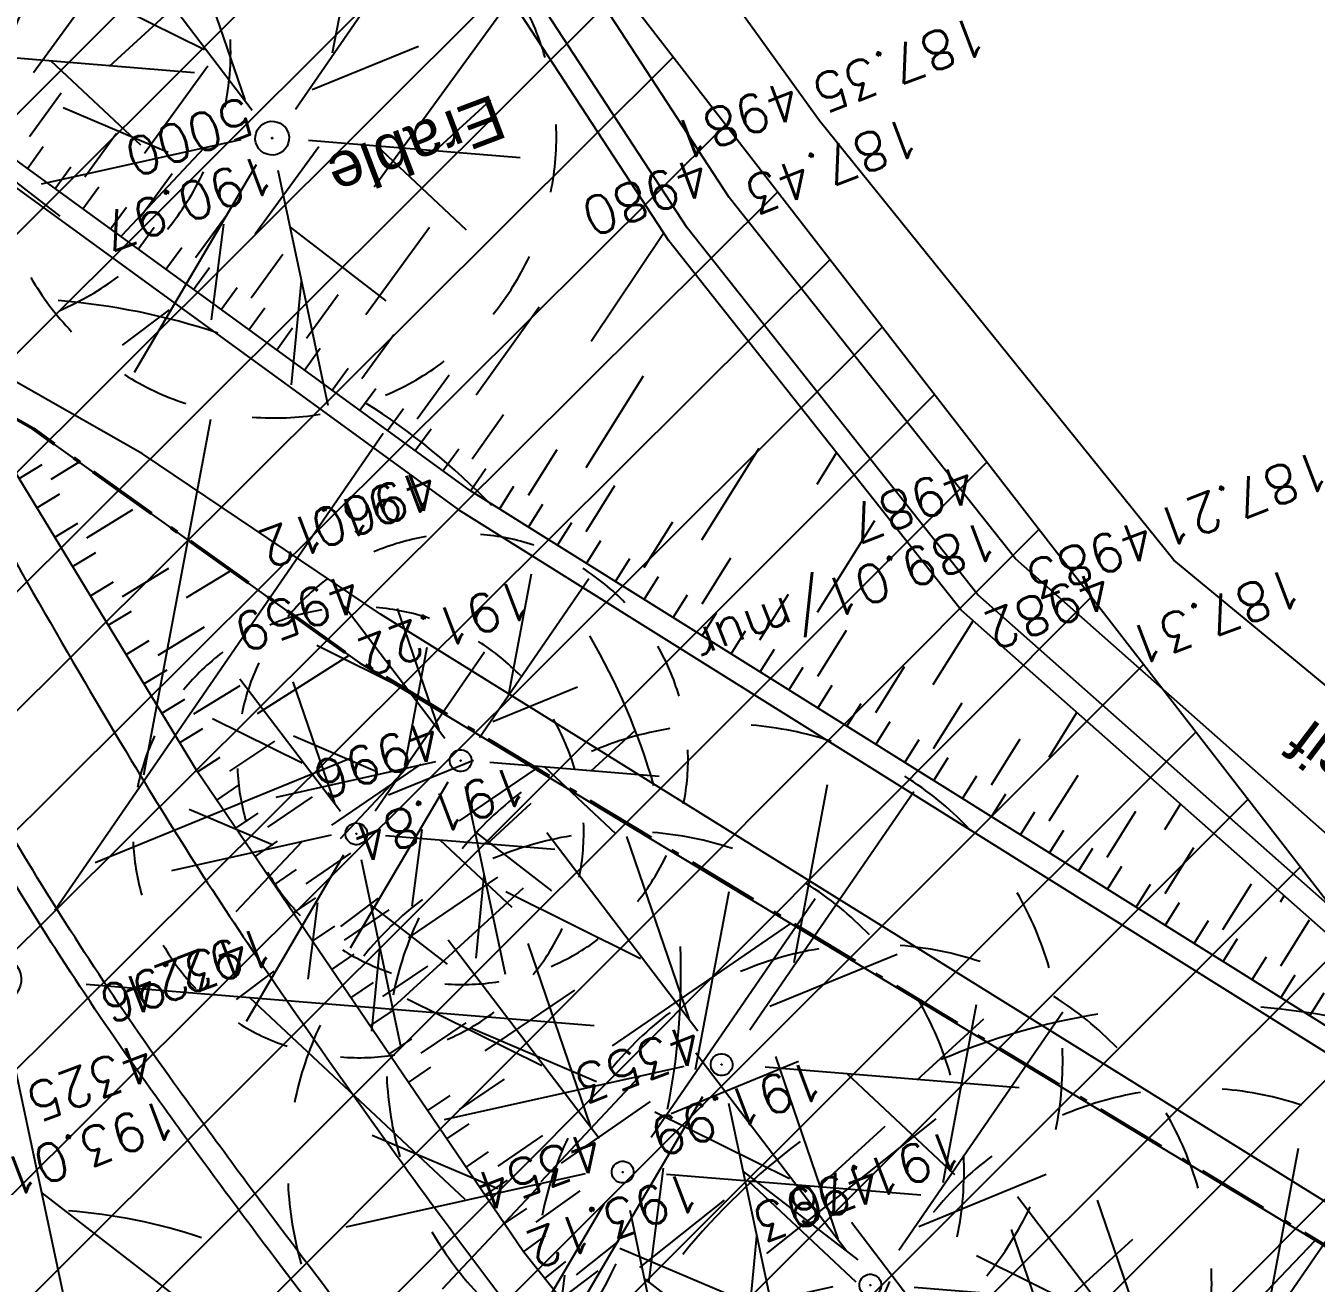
# Model space of a CAD drawing. Header units: centimetres. Extents: x 212517 to 243222, y -357108 to -330212.
# Drawn here: x 229500 to 230645, y -345869 to -344753 of the extents above; entities that cross this region are included whole.
import ezdxf
from ezdxf.enums import TextEntityAlignment as Align
from ezdxf.lldxf.tags import DXFTag

# ---------------------------------------------------------------- set-up
doc = ezdxf.new("R2010")
doc.units = ezdxf.units.CM
doc.linetypes.add('Style de ligne -15', pattern=[2.0832800000000002, 1.25, -0.41656, 0.1388600000000001, -0.2778600000000001])
doc.layers.get('0').update_dxf_attribs({"color": 252})
for name, color, linetype in [('0-EDL-Limite de propriété', 252, 'Continuous'), ('Fond topo - CLO_MUR', 252, 'Continuous'), ('Fond topo - ESPACE_BOISE', 252, 'Continuous'), ('Fond topo - TAL', 252, 'Continuous'), ('Fond topo - TAL_HAC', 252, 'Continuous'), ('Fond topo - VEG', 252, 'Continuous'), ('Fond topo - VEG_TXT', 252, 'Continuous'), ('Fond topo - VEG_TXT_ESSENCE', 252, 'Continuous'), ('Fond topo - Z_500', 252, 'Continuous'), ('prlm-VRD', 2, 'Continuous'), ('SA - EBC', 252, 'Continuous')]:
    doc.layers.add(name, color=color, linetype=linetype)
for name, color, linetype, plot in [('Fond topo - N', 252, 'Continuous', False), ('Fond topo - NCACHE', 252, 'Continuous', False), ('Fond topo - ZCACHE', 252, 'Continuous', False)]:
    doc.layers.add(name, color=color, linetype=linetype, plot=plot)
doc.layers.add('Fond topo - P', color=252, linetype='Continuous', lineweight=50)
doc.layers.add('Fond topo - VOI', color=252, linetype='Continuous', lineweight=25)
doc.styles.add('2000_ARIAL', font='arial.ttf', dxfattribs={"height": 0.400000006})
doc.styles.add('SIMPLEX', font='simplex_.ttf', dxfattribs={"height": 1.25})
tags = doc.linetypes.add('L1', pattern=[1.0000000298023224, 0.6000000238418579, -0.4000000059604645]).pattern_tags.tags
tags[6:7] = [DXFTag(74, 4), DXFTag(75, 0), DXFTag(340, '0'), DXFTag(46, 0.0), DXFTag(50, 0.0), DXFTag(44, 0.0), DXFTag(45, 0.0)]
tags[4:5] = [DXFTag(74, 4), DXFTag(75, 0), DXFTag(340, '0'), DXFTag(46, 0.0), DXFTag(50, 0.0), DXFTag(44, 0.0), DXFTag(45, 0.0)]
tags = doc.linetypes.add('L16', pattern=[0.37500001490116125, 0.300000011920929, -0.07500000298023224]).pattern_tags.tags
tags[6:7] = [DXFTag(74, 4), DXFTag(75, 0), DXFTag(340, '0'), DXFTag(46, 0.0), DXFTag(50, 0.0), DXFTag(44, 0.0), DXFTag(45, 0.0)]
tags[4:5] = [DXFTag(74, 4), DXFTag(75, 0), DXFTag(340, '0'), DXFTag(46, 0.0), DXFTag(50, 0.0), DXFTag(44, 0.0), DXFTag(45, 0.0)]
tags = doc.linetypes.add('L8', pattern=[0.22500000894069674, 0.1500000059604645, -0.07500000298023224]).pattern_tags.tags
tags[6:7] = [DXFTag(74, 4), DXFTag(75, 0), DXFTag(340, '0'), DXFTag(46, 0.0), DXFTag(50, 0.0), DXFTag(44, 0.0), DXFTag(45, 0.0)]
tags[4:5] = [DXFTag(74, 4), DXFTag(75, 0), DXFTag(340, '0'), DXFTag(46, 0.0), DXFTag(50, 0.0), DXFTag(44, 0.0), DXFTag(45, 0.0)]

# ---------------------------------------------------------------- blocks, each defined once
blk = doc.blocks.new('Groupe-93-1')
at = {"linetype": 'Style de ligne -15', "lineweight": 50, "ltscale": 50.8, "flags": 128}
blk.add_lwpolyline([(12515.63162439561, -40375.71221896918), (12515.63162439561, -40375.71221896918), (12933.4892607758, -40464.56395761283), (14317.6310049603, -40758.88285896094), (14317.6310049603, -40758.88285896094), (14579.80680721498, -41539.61396457465), (14579.80680721498, -41539.61396457465), (14603.84905417657, -41601.26300117285), (14932.03361483312, -41787.86368753226), (15211.52095893121, -41988.02334367545), (16217.51378210282, -42596.8505402735), (16519.15574422574, -42750.15572110923), (16796.66247182584, -42877.34588405402), (16796.66247182584, -42877.34588405402), (16840.95713153577, -42739.34236938269), (16854.25873809552, -42704.30326873572), (17163.33608213162, -42876.06434032233), (17344.32658189035, -42949.60494033607), (17817.43453803754, -43082.5807012728), (18347.53636329866, -43061.62451383383), (18375.68249641156, -43480.29857827933), (18414.72865312791, -43983.17693073065), (18865.09203999734, -43821.61694289954), (18865.09203999734, -43821.61694289954), (19802.1648358891, -43431.41858894141)], dxfattribs=at)
blk = doc.blocks.new('PTOPO')
at = {"layer": 'Fond topo - NCACHE', "style": 'SIMPLEX'}
blk.add_attdef('MAT', text='', height=0.34, dxfattribs=at).set_placement((0.09999999986030161, -0.09999999962747097), align=Align.TOP_LEFT)
at = {"layer": 'Fond topo - ZCACHE', "style": 'SIMPLEX'}
blk.add_attdef('ALT', (0.09999999986030161, 0.09999999962747097), '', height=0.34, dxfattribs=at)
blk = doc.blocks.new('VEG12')
at = {"ltscale": 2}
for p, q in [((0.01815258799999997, 0.057406781), (0.100441039, 0.47293725)), ((0.05749608, 0.253444298), (0.145517598, 0.414706841)), ((0.037902722, 0.15845596), (-0.06593155700000003, 0.344147082)), ((-0.158788295, 0.086017079), (-0.245985314, 0.284587218)), ((0.04981112299999996, 0.033821695), (0.391570728, 0.285894318)), ((0.143890955, 0.107467204), (0.230033352, 0.253971609)), ((0.2917471699999999, 0.208620217), (0.392372872, 0.233301274)), ((-0.05229389700000003, 0.02983962500000001), (-0.383643778, 0.204631851)), ((-0.25001839, 0.135126714), (-0.3755999820000001, 0.091127132)), ((0.122915307, -0.02992704099999999), (0.317230371, 0.05540147100000001)), ((0.057557527, -0.01766878999999999), (0.411943876, -0.08413611500000001)), ((-0.05265807700000003, -0.029192154), (-0.412380265, -0.256628677)), ((-0.09359106700000003, -0.049762263), (-0.2956446150000001, -0.04653133200000001)), ((0.184132294, -0.04763066399999999), (0.323120213, -0.192805613)), ((0.01825986499999999, -0.057372749), (0.107637982, -0.4128258760000001)), ((0.02259491799999996, -0.07955337300000001), (0.001649748999999978, -0.36183712)), ((-0.151821475, -0.09483882200000002), (-0.2999525240000001, -0.315936062)), ((0.05371548199999998, -0.188497704), (0.197263789, -0.356749422))]:
    blk.add_line(p, q, dxfattribs=at)
for start, end in [(90, 103.8461539085843), (62.30769199853572, 76.15384597947835), (117.6923078993823, 131.5384619204946), (34.61538499867542, 48.46153799321151), (145.3846149358338, 159.2307690506909), (6.923076979206323, 20.76923090842763), (173.0769230068974, 186.9230769931026), (339.2307689837768, 353.0769230207937), (200.7692310571047, 214.6153850641662), (311.5384620067885, 325.3846150013246), (228.4615380795054, 242.3076921006177), (283.8461540205217, 297.6923080014643), (256.1538460914157, 270)]:
    blk.add_arc((0, 0), 0.496982058, start, end, dxfattribs=at)
blk = doc.blocks.new('VEG14')
at = {"ltscale": 2, "flags": 128}
for points in [[(0.5, 0, -1), (-0.5, 0, -1)], [(0.016, 0, -1), (-0.016, 0, -1)]]:
    blk.add_lwpolyline(points, format="xyb", close=True, dxfattribs=at)
blk = doc.blocks.new('A$C1F970F0F')
at = {"layer": 'SA - EBC'}
h = blk.add_hatch(dxfattribs=at)
h.set_pattern_fill('_USER', color=256, scale=74.99999999999999, angle=-325.7236014113932, style=0, pattern_type=0)
h.set_pattern_definition([(34.27639858860678, (-277130161.1279894, -473864756.7787022), (-42.238928459823, 61.97477650275113), [])])
edge = h.paths.add_edge_path()
edge.add_line((5801.470568619522, -3162.013069131843), (4083.559282644929, -3271.123614088357))
edge.add_line((4083.559282644929, -3271.123614088356), (4014.481307725509, -3717.332461968055))
edge.add_line((4014.48130772551, -3717.332461968055), (3135.517961824245, -3810.19300101904))
edge.add_line((3135.517961824245, -3810.19300101904), (2274.245008604417, -3693.648081323564))
edge.add_line((2274.245008604417, -3693.648081323564), (1554.636776175834, -3420.099318784944))
edge.add_arc((2508.775769578408, -2315.674454232369), 1459.498372788833, 157.1868533427094, 229.1754823893534, ccw=False)
edge.add_arc((1966.013830892235, -2087.371785851423), 870.6752834691503, 94.3015183869224, 157.1868533106914, ccw=False)
edge.add_line((1900.708697991695, -1219.149067345796), (2859.239020416566, -1223.495634912559))
edge.add_arc((3100.860739749298, 1265.329539486049), 2500.526305395239, 264.4549516394795, 302.9422754293212)
edge.add_arc((4209.331858878893, -445.3369775435177), 462.1229708170858, 302.9422754305585, 376.8336969250394)
edge.add_arc((2214.122706379954, -1049.006753214115), 2546.655714682971, 16.8336969158998, 38.14703645440247)
edge.add_arc((3041.32627014761, -399.2990096244524), 1494.806919462396, 38.14703657403813, 72.97328584086019)
edge.add_line((3479.031970107599, 1029.988031775616), (2182.437305702805, 1414.38613606858))
edge.add_line((2182.437305702805, 1414.38613606858), (1056.590900019184, 1822.819186472099))
edge.add_arc((1766.412018482452, 3779.442320525911), 2081.398594438606, 212.7495497786225, 250.0603089288685, ccw=False)
edge.add_line((15.86575126143373, 2653.472571668582), (-104.0907319930869, 3091.26353710603))
edge.add_line((-104.0907319930869, 3091.26353710603), (-169.6986146466322, 3639.54836895815))
edge.add_line((-169.6986146466322, 3639.548368958149), (-35.58090533515337, 6158.014854826562))
edge.add_arc((-194.3533792400212, 7143.826589584332), 998.5156357593988, 279.1493507374978, 373.962283499627)
edge.add_arc((2392.201579171132, 7786.918955579627), 1666.786287877102, 172.6269749467245, 193.9622835974407, ccw=False)
edge.add_arc((-45.50651600643437, 8102.354993671941), 791.2455775503726, -7.373025019439765, 16.43829965925021)
edge.add_line((713.3969204091394, 8326.263765657093), (486.7428317772967, 9142.81155059313))
edge.add_line((486.7428317772967, 9142.811550593131), (1338.845530021721, 9564.23852196786))
edge.add_line((1338.845530021721, 9564.23852196786), (1632.623584095551, 8945.24637913095))
edge.add_line((1632.623584095551, 8945.246379130947), (1394.029444699765, 8829.874494032001))
edge.add_line((1394.029444699765, 8829.874494032001), (1731.997733793977, 8131.230781666551))
edge.add_arc((1233.216649704336, 7889.945865525577), 554.0766919865823, -19.640967550384175, 25.815335324856676, ccw=False)
edge.add_line((1755.055695752756, 7703.706797235046), (1558.214479468655, 6807.520788570679))
edge.add_line((1558.214479468655, 6807.52078857068), (1570.021725572625, 6609.158708993335))
edge.add_line((1570.021725572625, 6609.158708993335), (1852.913141606868, 5734.125706863067))
edge.add_line((1852.913141606869, 5734.125706863067), (2726.748207475315, 4020.986816292172))
edge.add_line((2726.748207475315, 4020.986816292172), (3802.352916265851, 4004.947770972833))
edge.add_arc((8355.58168857983, 5950.706307988518), 4951.552134169374, 203.138762427905, 230.8301436200186)
edge.add_arc((13583.66465597079, 12367.85935474512), 13228.79229856088, 230.8301435441083, 233.1638398044412)
edge.add_line((5652.622255943647, 1780.153648245416), (4998.697813068342, 1820.441475819727))
edge.add_line((4998.697813068342, 1820.441475819727), (4863.841220233488, 767.0816613875431))
edge.add_line((4863.841220233488, 767.0816613875434), (5595.355488733695, 631.185878681516))
edge.add_line((5595.355488733695, 631.1858786815158), (5852.747939948536, -2020.707044821664))
edge.add_line((5852.747939948536, -2020.707044821665), (5881.394298709887, -2966.563612924887))
edge.add_line((5881.394298709887, -2966.563612924887), (5801.470568619523, -3162.013069131842))
at = {"layer": 'Fond topo - CLO_MUR', "ltscale": 2, "flags": 128}
for points in [[(3210.806780600868, 3655.560700736976), (2967.47607868367, 3852.247976098117), (2806.124080487538, 4009.722052395067), (2483.105938503675, 4426.406660257979), (2293.115390969659, 4788.92082265986), (2078.790872079524, 5309.014267923731), (2007.53972659059, 5290.836340538137)], [(3185.690594999554, 3616.714062519209), (2936.886427587082, 3817.825609500645), (2771.71810132509, 3979.024292373781), (2444.253974394841, 4401.444099320484), (2251.39051342329, 4769.439965430745), (2051.473408426969, 5254.571467959324), (2018.911219276944, 5246.264048859436)]]:
    blk.add_lwpolyline(points, dxfattribs=at)
at = {"layer": 'Fond topo - ESPACE_BOISE', "linetype": 'L1', "ltscale": 2, "flags": 128}
blk.add_lwpolyline([(5801.470568619522, -3162.013069131843), (4083.559282644929, -3271.123614088356), (4014.48130772551, -3717.332461968055), (3135.517961824245, -3810.19300101904), (2274.245008604417, -3693.648081323564), (1554.636776175834, -3420.099318784944, -0.3248648439675891), (1163.447808694293, -1749.787382690587, -0.2814891279475962), (1900.708697991695, -1219.149067345796), (2859.239020416566, -1223.495634912559, 0.1695292870025676), (4460.631470672048, -833.159289007697, 0.3340686001642133), (4651.652558133293, -311.5085830883972, 0.09326601102169153), (4216.884593398947, 524.0158635944096, 0.153138720952933), (3479.031970107599, 1029.988031775616), (2182.437305702805, 1414.38613606858), (1056.590900019184, 1822.819186472099, -0.1642525569996709), (15.86575126143373, 2653.472571668582), (-104.0907319930869, 3091.26353710603), (-169.6986146466322, 3639.548368958149), (-35.58090533515337, 6158.014854826562, 0.4390366150430304), (774.660880078399, 7384.751557306568, -0.09336270405047195), (739.1967976091219, 8000.81547627212, 0.104271961321091), (713.3969204091394, 8326.263765657093), (486.7428317772967, 9142.811550593131), (1338.845530021721, 9564.23852196786), (1632.623584095551, 8945.246379130947), (1394.029444699765, 8829.874494032001), (1731.997733793977, 8131.23078166655, -0.2009829630843761), (1755.055695752756, 7703.706797235046), (1558.214479468655, 6807.52078857068), (1570.021725572625, 6609.158708993335), (1852.913141606869, 5734.125706863067), (2726.748207475315, 4020.986816292172), (3802.352916265851, 4004.947770972833, 0.121417881002313), (5228.074839294609, 2111.882341611708, 0.01018302282179253), (5652.622255943647, 1780.153648245416), (4998.697813068342, 1820.441475819727), (4863.841220233488, 767.0816613875434), (5595.355488733695, 631.1858786815158), (5852.747939948536, -2020.707044821665), (5881.394298709887, -2966.563612924887)], format="xyb", close=True, dxfattribs=at)
at = {"layer": 'Fond topo - TAL', "linetype": 'L8', "ltscale": 2, "flags": 128}
for points in [[(3095.782607199828, 2385.585303046955, 0.2025701717713174), (3062.928562418754, 2428.211306367457, -0.007879161599459306), (2857.803467410294, 2566.268508164295, -0.01612499363821745), (2760.575440600426, 2638.720483728613, -0.005612050926987784), (2357.461271401177, 2967.296817088869, -0.02310981944406066), (2262.98048469697, 3053.793995152751, -0.02656853736084773), (2121.606081146174, 3211.721960668646, -0.03868213141289542), (2038.45437682572, 3333.343527862226, -0.007175392863421301), (1963.013500548578, 3468.842593592141, -0.004924543901637316), (1858.109154729277, 3668.478834636397, -0.003633774980151405), (1725.411288200116, 3931.858539373142, -0.005756497948632509), (1644.66149301996, 4099.913051201009, -0.02086462232268653), (1548.002817935727, 4331.961080216465, -0.01528835115206335), (1439.664852180741, 4656.282704507437, -0.00998661920293276), (1370.416238611539, 4904.713335883505, -0.02421681069612429), (1348.592634374304, 5010.498408480193, -0.004068535753421325), (1329.870118341899, 5137.04332846393, -0.00117186381131355), (1269.618313142295, 5576.012034803227, -0.001529534022618814), (1207.758708859682, 6045.509424564135, -0.006277708336209411), (1194.419927550409, 6160.595131915282, -0.0295487888980973), (1190.357233869101, 6253.392064706427, -0.007897956095757505), (1200.907519814881, 6592.264625065231, -0.009534636861174617), (1219.619672052993, 6875.423149991743, -0.02633710465156826), (1230.412077270945, 6953.292803315764)], [(1648.476071099158, 4701.044742868301), (1893.836695455289, 4444.173057774624), (2760.977628470978, 3666.99480532285), (3028.826082149247, 3460.239980397087), (3286.899550296483, 3277.195127444467, 0.171233238763422), (3472.041498058922, 3224.408252583907, -0.137285581872792), (3581.59565091623, 3200.893260052817), (3809.656691272578, 2997.558123048317), (3923.665475203653, 2946.706003644211)]]:
    blk.add_lwpolyline(points, format="xyb", dxfattribs=at)
blk.add_lwpolyline([(3068.46633406724, 3685.751229576934), (2923.586579172582, 3802.859362907181), (2756.758979975642, 3965.677440140445), (2427.361816069531, 4390.590812116205), (2233.249262345834, 4760.970027264518), (2039.596250322285, 5230.900685447556), (2013.211437483017, 5224.169267948493), (1971.530552636766, 5263.368652612423), (1862.517178697448, 5605.352517300847)], dxfattribs=at)
at = {"layer": 'Fond topo - TAL', "ltscale": 2, "flags": 128}
blk.add_lwpolyline([(3081.791728488739, 3665.680750370193), (2864.608810588767, 3794.327295501594), (2019.256500840869, 4575.692206448699), (1602.661694028152, 5018.796858064138), (1518.349509915227, 5296.29941605996), (1484.442930449464, 5498.940167417768)], dxfattribs=at)
blk.add_lwpolyline([(3957.59698330233, 2412.259917044002, -0.3425138750578529), (3406.885209989199, 2389.106051835992), (3038.389476030778, 2659.934852452931), (2530.54520203733, 3091.617978206086), (2294.302469555111, 3326.532365966428), (2122.098396306587, 3557.314033333056), (1939.759742864402, 3903.483195508229), (1734.751709066676, 4375.89273427344), (1606.07620429634, 4718.291820492157)], format="xyb", dxfattribs=at)
at = {"layer": 'Fond topo - TAL_HAC', "ltscale": 2}
for p, q in [((1707.19272106886, 5012.727100905637), (1777.134956051461, 5078.484866570733)), ((1693.051343931923, 4957.692985333316), (1728.022461414559, 4990.571868120112)), ((1790.511682419062, 4924.106170717588), (1860.453917418992, 4989.863936474191)), ((1985.432359415528, 4856.932541102779), (2125.316829335666, 4988.448072820659)), ((1685.980655309037, 4930.175927510068), (1703.466214102343, 4946.615369177983)), ((1734.710824601133, 4913.38252014562), (1769.681942209933, 4946.261403098099)), ((1706.810395741383, 4908.020695182073), (1724.295954465372, 4924.460136483965)), ((1727.640136012906, 4885.865462505383), (1745.125694771553, 4902.304903990286)), ((1776.370305264796, 4869.072055053763), (1811.341422690585, 4901.950938040899)), ((1873.830643808782, 4835.485240237693), (1943.772878843371, 4901.243006177308)), ((1748.469876393264, 4863.71022990287), (1765.955435129034, 4880.149671392107)), ((1769.299616768074, 4841.554997396196), (1786.785175526722, 4857.994438881099)), ((1818.02978606017, 4824.761590031748), (1853.000903445753, 4857.640472931712)), ((1790.129357039597, 4819.399764719506), (1807.614915832903, 4835.839206387423)), ((1810.959097419955, 4797.244532116994), (1828.444656178602, 4813.683973601898)), ((1859.689266723833, 4780.45112493989), (1894.660384206469, 4813.330007726687)), ((1957.149605176313, 4746.864310141151), (2027.09184009652, 4812.622076102427)), ((1831.788837817642, 4775.089299605987), (1849.27439657629, 4791.528741090891)), ((1852.618578100947, 4752.934067116643), (1870.104136859594, 4769.373508601546)), ((1901.348747341055, 4736.140659477677), (1936.319864949856, 4769.019542430156)), ((2149.149291001636, 4686.362304974867), (2230.068093005003, 4768.689654077556)), ((1873.448318481305, 4730.77883451413), (1890.933877205294, 4747.218275816022)), ((1894.278058752828, 4708.62360183744), (1911.763617523257, 4725.063043509688)), ((1943.008228056706, 4691.830194660337), (1977.979345465165, 4724.709077555968)), ((2040.030827402994, 4658.698201445109), (2109.393838291227, 4725.066663171521)), ((1915.107799162297, 4686.468369513778), (1932.593357886286, 4702.90781081567)), ((1935.937539416491, 4664.313136745583), (1953.423098175138, 4680.752578230487)), ((1984.667708800092, 4647.519729363806), (2019.638826111499, 4680.398612372604)), ((1627.522121781978, 4661.225306165235), (1649.988065954248, 4669.668134523494)), ((1655.349545388568, 4655.401505929849), (1682.373331631803, 4665.557196925321)), ((1956.767279779519, 4642.157904051564), (1974.252838572825, 4658.59734571948)), ((1638.245080450277, 4632.6920489211), (1660.711024622546, 4641.134877279358)), ((2123.743052624328, 4577.160045917805), (2188.904743597663, 4647.657946799874)), ((1977.597020211865, 4620.00267172357), (1995.082578935854, 4636.442113025461)), ((2026.033601025152, 4603.510762602167), (2060.422828568325, 4636.997790351932)), ((1676.7954627827, 4598.334991620257), (1721.727351236074, 4615.220648410949)), ((1648.968039176111, 4604.158791855643), (1671.433983405228, 4612.601620013561)), ((1998.426760443182, 4597.847438959707), (2015.912319236488, 4614.286880627622)), ((2019.256500840869, 4575.692206448699), (2036.154882682105, 4592.734644506869)), ((2068.916093664702, 4562.473329906644), (2101.496939231781, 4597.722280522026)), ((1659.690997935915, 4575.625534594178), (1682.156942073526, 4584.068362769424)), ((2041.502614268074, 4555.129972027491), (2057.793036977094, 4572.754447254507)), ((1698.241380216351, 4541.268477018818), (1743.173268687054, 4558.154133901015)), ((2212.727506263833, 4494.911107866948), (2277.889197328674, 4565.409008731688)), ((1670.413956661749, 4547.092277528722), (1692.879900890866, 4555.535105686638)), ((2063.748727643292, 4534.567737331765), (2080.03915038697, 4552.192212741793)), ((2113.408320467125, 4521.34886078971), (2145.989165999546, 4556.597811222079)), ((2322.381424160208, 4524.284539893603), (2344.661216654139, 4548.388865101046)), ((1753.896227338023, 4529.620876565374), (1796.812554057332, 4545.749073767684)), ((1681.136915421554, 4518.559020267257), (1703.602859593823, 4527.001848625514)), ((2085.994841070497, 4514.005502910557), (2102.285263779517, 4531.629978137573)), ((2157.900547413042, 4480.224391929964), (2190.481392853957, 4515.473342379662)), ((1719.687297701989, 4484.201962691896), (1764.619186120704, 4501.087619299577)), ((2108.240954497703, 4493.443268489348), (2124.531377241381, 4511.067743899376)), ((1691.859874095399, 4490.025762927283), (1714.325818376504, 4498.468591359717)), ((2130.487067884703, 4472.881033980966), (2146.777490616598, 4490.50550920365)), ((2301.711959989296, 4412.6621698946), (2366.873650962631, 4483.160070776669)), ((1702.582832763698, 4461.492505683147), (1725.048777044803, 4469.935334115582)), ((2152.733181311908, 4452.318799559757), (2169.023604100651, 4469.9432745821)), ((2202.392774250124, 4439.099922996041), (2234.973619668162, 4474.348873450072)), ((1741.133215096121, 4427.135448382303), (1786.065103641001, 4444.021105155667)), ((1796.623204828123, 4416.92713089015), (1885.83853394419, 4452.376038151705)), ((2174.979294704455, 4431.756564955537), (2191.269717562515, 4449.381040343904)), ((1713.305791581038, 4432.959248600361), (1735.771735862142, 4441.402077032796)), ((2246.88500102967, 4397.975453883439), (2279.465846470584, 4433.224404333137)), ((2197.225408114331, 4411.194330442823), (2213.515830937733, 4428.818805648178)), ((1724.028750249337, 4404.425991356225), (1746.494694530441, 4412.86881978866)), ((2219.471521633042, 4390.632096004286), (2235.761944307403, 4408.25657104829)), ((1762.913522420837, 4371.276127001422), (1807.181305906411, 4389.833156550457)), ((2241.717635025589, 4370.069861400066), (2258.008057769267, 4387.694336810093)), ((2291.377227884081, 4356.850985041022), (2323.958073416501, 4392.099935473391)), ((1734.751709066676, 4375.89273427344), (1756.999761482528, 4384.894076667752)), ((2390.69641364613, 4330.413231935248), (2436.008844735709, 4379.436380703562)), ((2263.963748452795, 4349.507626978857), (2280.254171144485, 4367.132102114367)), ((1746.811005201253, 4348.103937998269), (1768.827283376474, 4357.658177426597)), ((1843.008080038052, 4307.294665837087), (1931.073192768736, 4345.511624208271)), ((2286.209861862671, 4328.945392466143), (2302.50028457169, 4346.569867693159)), ((2335.869454686504, 4315.726515924087), (2368.450300218924, 4350.975466356457)), ((1758.870301226307, 4320.315141269901), (1780.886579470845, 4329.869381064253)), ((1786.916227501045, 4315.974982981084), (1830.948783903475, 4335.083462112259)), ((1955.191784928367, 4289.934031204733), (2029.803191382593, 4322.31258552942)), ((2308.455975266999, 4308.383158049266), (2324.746397998895, 4326.00763327195)), ((2380.361681518038, 4274.602047086002), (2412.942527073335, 4309.850997514041)), ((1770.929597269378, 4292.52634501206), (1792.945875605422, 4302.080584789082)), ((2330.702088694205, 4287.820923628058), (2346.992511374113, 4305.445398576224)), ((2352.948202069423, 4267.258688932332), (2369.238624801318, 4284.883164155015)), ((1782.98889349546, 4264.737548719559), (1805.00517170534, 4274.291788330899)), ((1811.034819683552, 4260.397389973214), (1855.06737613797, 4279.505869378906)), ((2479.680867280087, 4248.16429398023), (2511.274730956914, 4282.345436694966)), ((2375.194315496628, 4246.696454511123), (2391.484738205647, 4264.32092973814)), ((2424.853908320461, 4233.477577969068), (2457.434753852881, 4268.726528401437)), ((1795.048189630037, 4236.948752444388), (1817.064467787929, 4246.502991781211)), ((2397.440428923833, 4226.134220089915), (2413.730851598194, 4243.75869513392)), ((1891.245264466836, 4196.139480283207), (1979.31037719752, 4234.356438654391)), ((2469.346135122884, 4192.353108852133), (2501.926980655305, 4227.602059284503)), ((1807.107485655091, 4209.159955716021), (1829.123763899629, 4218.714195510372)), ((1835.153411929829, 4204.819797427203), (1879.18596833226, 4223.928276558378)), ((2419.686542299051, 4205.571985394189), (2435.97696500807, 4223.196460621204)), ((2441.932655726257, 4185.00975097298), (2458.223078435276, 4202.634226199996)), ((1819.166781789668, 4181.37115944085), (1841.183060034206, 4190.925399235201)), ((2464.178769130585, 4164.447516556104), (2480.469191953986, 4182.071991761459)), ((2513.838362068801, 4151.228639992387), (2546.419207601221, 4186.477590424757)), ((2568.665320976439, 4165.915355729031), (2586.54061732716, 4185.25449284772)), ((1831.226077924244, 4153.582363165679), (1853.242356134124, 4163.136602777018)), ((1859.272004146995, 4149.242204602344), (1903.304560487031, 4168.350684029698)), ((2486.424882505803, 4143.885281860378), (2502.715305363863, 4161.509757248744)), ((2051.345278281225, 4068.347017449318), (2227.010767928867, 4145.564569186919)), ((1843.285374006834, 4125.79356661599), (1865.301652216713, 4135.34780622733)), ((2508.670995933008, 4123.32304743917), (2524.961418756409, 4140.947522644524)), ((2558.330588871224, 4110.104170875453), (2590.911434438303, 4145.353121490834)), ((1939.482448860962, 4084.984294546315), (2027.54756171781, 4123.201253083181)), ((1883.390596341284, 4093.664611781817), (1927.423152761044, 4112.773091004497)), ((2530.917109360214, 4102.760813017961), (2547.207532183615, 4120.385288223315)), ((1855.344670083875, 4098.00477016214), (1877.36094835129, 4107.559009952159)), ((2553.163222735431, 4082.198578322236), (2569.453645570615, 4099.823053714934)), ((2602.82281565077, 4068.97970176285), (2635.403661183191, 4104.228652195221)), ((1867.403966218452, 4070.215973886969), (1889.42024446299, 4079.77021368132)), ((2575.409336162636, 4061.636343901027), (2591.699758963161, 4079.260819110713)), ((2657.649774645055, 4083.666417957024), (2661.806503583024, 4088.163549022135)), ((1907.509188632626, 4038.087018848124), (1951.541744943551, 4057.195497996627)), ((2597.655449566966, 4041.074109484151), (2613.945872390367, 4058.698584689505)), ((2647.315042505181, 4027.855232920433), (2679.895888037602, 4063.104183352804)), ((1879.463262353029, 4042.427177611798), (1901.479540510921, 4051.98141694862)), ((2619.901563091224, 4020.511874949775), (2636.191985800243, 4038.13635017679)), ((1891.522558435618, 4014.63838106211), (1913.538836645497, 4024.192620673449)), ((1987.441821917758, 3974.447881591111), (2075.142994861969, 4013.49278190696)), ((2642.147676495553, 3999.949640532899), (2658.43809919279, 4017.57411557257)), ((1931.627780884451, 3982.509426206275), (1975.660337189828, 4001.617905450617)), ((2664.3937898881, 3979.387405928679), (2680.684212654654, 3997.011881334373)), ((1903.581854535536, 3986.849584603927), (1925.598132780074, 3996.403824398278)), ((1915.641150647236, 3959.060788333088), (1937.657428891774, 3968.615028127439)), ((2151.517675349589, 3861.949344561574), (2321.392768367656, 3951.428128896013)), ((1927.700446781813, 3931.271992057917), (1949.716724939705, 3940.82623139474)), ((1955.558581909636, 3927.343168928833), (1999.223306737194, 3947.277857714277)), ((1939.759742864402, 3903.483195508229), (1961.400438839362, 3913.860106375754)), ((2038.528028417553, 3870.466746974221), (2123.46557483751, 3915.206138921341)), ((1982.033204871124, 3874.725448006199), (2024.501978060999, 3897.095143936172)), ((1953.785793106573, 3876.85479856794), (1975.020179767367, 3888.039646567849)), ((2484.755034337396, 3677.536983923429), (2631.945691516632, 3782.640153689089))]:
    blk.add_line(p, q, dxfattribs=at)
at = {"layer": 'Fond topo - VOI', "linetype": 'L16', "ltscale": 2, "flags": 128}
for points in [[(56.86273404000667, 5466.869533712125, 0.01722442130375293), (100.7490957892572, 5241.697965665058, 0.04305158241120926), (129.0531697791089, 5154.237426918125, 0.001177569187763674), (261.1383144067263, 4843.032870582231, 0.002427729493112618), (326.2931529755457, 4692.548588717941, 0.001967020956825959), (521.7143402869494, 4251.859969264527, 0.009053493585175633), (566.2761374997808, 4157.064661844938, 0.02150890483590385), (610.9202550321957, 4075.450427662592, 0.003755857879048691), (889.7388132796558, 3621.776473779397, 0.006031040761159129), (1058.432869866898, 3358.963102764782, 0.008024603406108846), (1190.723453779874, 3165.076943838002, 0.04845863152505209), (1333.12735334017, 2999.950607903149, 0.03430654925623074), (1569.661950786684, 2803.244906391133, 0.02760387630777388), (1826.234968976132, 2638.810179415927, 0.04574181495738096), (1994.127830099467, 2563.162316615725, 0.003041655411540011), (2118.636492087664, 2521.094780365128, 0.0008412879643141841), (2569.95813666258, 2372.502347187572, 0.002454288050361413), (2676.546111865867, 2338.186503763289, 0.001190149676915431), (2896.85720450872, 2269.025802803667, 0.2729859319538775), (3085.813253685456, 2299.397294490318, 0.5229621065076793), (3073.34446760256, 2445.294900231599, -0.00786055030879591), (2869.230622651343, 2582.682530549924, -0.01612499385767952), (2773.036716856073, 2654.363904177509, -0.005612051181520921), (2370.270541471567, 2982.65658904875, -0.02310981858493283), (2277.152658593871, 3067.906028562828, -0.02656853706870258), (2137.194908309708, 3224.251464528256, -0.03868213082134395), (2055.787146643901, 3343.322260046691, -0.007175393436975411), (1980.62549295001, 3478.319814973278, -0.004924544095459816), (1875.904400606205, 3677.607318775999, -0.003633774744343019), (1743.337332500545, 3940.727413854674, -0.005756498423518589), (1662.78697956522, 4108.366851243539, -0.02086462172059421), (1566.769855111369, 4338.874712779702, -0.01528835093536459), (1458.819309716361, 4662.036551636573, -0.009986619233383176), (1389.785193736479, 4909.697668854853, -0.02421681082814337), (1368.352793964908, 5013.586465003814, -0.004068535890819898), (1349.677914238661, 5139.809412170728, -0.001171863945288602), (1289.438857186837, 5578.685241930464, -0.00152953393264567), (1227.595236878256, 6048.061317698067, -0.006277708744472327), (1214.314274635904, 6162.648167620609, -0.02954878833963652), (1210.354884519365, 6253.085519557625, -0.007897955815137008), (1220.885509931378, 6591.326589082498, -0.009534637172886556), (1239.547369758186, 6873.72407204614, -0.03049426633253396), (1252.434107135826, 6961.345490526273, -0.01959706265007154), (1271.710791750347, 7038.058871881049, -0.007385007286054106), (1333.748061266518, 7238.506499872628, -0.00703834365838784), (1410.346328429002, 7462.873897527673, -0.02475780953821647), (1436.145647660488, 7525.181389840833, -0.03116737178628414), (1471.634894757119, 7589.471303993479, 0.01624541013141497), (1543.319578909271, 7710.6426178109, 0.01140558707328078), (1607.813491966961, 7834.851061375523, 0.007490832612850338), (1698.790012244002, 8027.532514171119, 0.04894958720658051), (1711.858641002832, 8065.895651161012, 0.0172000170103988), (1734.285776140107, 8178.786629708202)], [(2987.090255887735, 3525.93497605828), (2778.771690985974, 3693.824894364961), (1920.458931361637, 4483.244150666394), (1739.378929368471, 4662.191092956335), (1547.087246993569, 4825.52897472625, 0.006613177661415453), (1566.221531503088, 4729.05661493679, 0.0253330758707247), (1572.817973495041, 4704.227986633317, 0.0108239182364817), (1678.81001846685, 4396.774028150211, 0.0154671533395052), (1764.198655707288, 4185.787397135205, 0.008576348943051731), (1882.645658717033, 3929.312283425553, 0.01028033573557607), (1989.460137957958, 3719.219452988883, 0.01106412546931602), (2075.120058173796, 3567.168406023353, 0.01276571990151378), (2155.559066897506, 3439.066135894078, 0.02852594718343021), (2262.119649222697, 3296.916511789957, 0.02727313298894189), (2389.426971177748, 3161.580198370903, 0.02090956724912697), (2508.122789435383, 3057.557199478523, -0.007088603211397751), (2866.451620112523, 2760.622745821428, -0.01193470594219347), (3066.402775042653, 2581.675054487797, -0.00729741006515078), (3381.893297893625, 2276.680049208291), (3780.922905691493, 1773.423919905976), (3898.039086804947, 1615.372682788266), (4174.519084710243, 1187.402733783909), (4241.50575886574, 689.604471750609)]]:
    blk.add_lwpolyline(points, format="xyb", dxfattribs=at)
blk.add_lwpolyline([(1464.717157387697, 5495.639580138815), (1498.837209381019, 5291.723022075204), (1584.885560658633, 5008.506096319457), (2005.165851453486, 4561.481436586673), (2852.591046706149, 3778.200543105145), (3071.598873216933, 3648.473027944191)], dxfattribs=at)
at = {"layer": 'Fond topo - VOI', "linetype": 'L8', "ltscale": 2, "flags": 128}
blk.add_lwpolyline([(3263.06660252163, 3715.505841009587), (3285.307576581867, 3741.786778505673), (3203.283475190866, 3811.201955087305), (2888.436678715389, 4077.649809826021), (2620.845431336551, 4399.237204472861), (2384.638580266579, 4840.694237244066), (2158.422420939783, 5324.927421112571), (2078.79087217103, 5309.014267906402)], dxfattribs=at)
at = {"layer": 'Fond topo - P', "ltscale": 2}
ref = blk.add_blockref('PTOPO', (1904.438535719727, 4916.12796959459), dxfattribs=dict(at, xscale=99.99999999999994, yscale=99.99999999999994, zscale=99.99999999999994, rotation=190.0656205306617))
ref.add_attrib('MAT', '5000', dxfattribs={"layer": 'Fond topo - N', "color": 0, "ltscale": 2, "height": 33.99999999999999, "rotation": 190.0656204987762, "style": 'SIMPLEX'}).set_placement((1892.844693887828, 4924.22629234495), align=Align.TOP_LEFT)
ref.add_attrib('ALT', '190.97', (1896.340212973701, 4904.534127785567), dxfattribs={"layer": 'Fond topo - Z_500', "color": 0, "ltscale": 2, "height": 33.99999999999999, "rotation": 190.0656204987762, "style": 'SIMPLEX'})
ref = blk.add_blockref('PTOPO', (2384.638580266579, 4840.694237244066), dxfattribs=dict(at, xscale=99.99999999999994, yscale=99.99999999999994, zscale=99.99999999999994, rotation=190.0656205306617))
ref.add_attrib('MAT', '4981', dxfattribs={"layer": 'Fond topo - N', "color": 0, "ltscale": 2, "height": 33.99999999999999, "rotation": 190.0656204987762, "style": 'SIMPLEX'}).set_placement((2373.044738405568, 4848.792559715576), align=Align.TOP_LEFT)
ref.add_attrib('ALT', '187.35', (2540.176986931052, 4907.462005140071), dxfattribs={"layer": 'Fond topo - Z_500', "color": 0, "ltscale": 2, "height": 33.99999999999999, "rotation": 190.0656204987762, "style": 'SIMPLEX'})
ref = blk.add_blockref('PTOPO', (2293.115390969659, 4788.92082265986), dxfattribs=dict(at, xscale=99.99999999999994, yscale=99.99999999999994, zscale=99.99999999999994, rotation=190.0656205306617))
ref.add_attrib('MAT', '4980', dxfattribs={"layer": 'Fond topo - N', "color": 0, "ltscale": 2, "height": 33.99999999999999, "rotation": 190.0656204987762, "style": 'SIMPLEX'}).set_placement((2281.521549137759, 4797.01914541022), align=Align.TOP_LEFT)
ref.add_attrib('ALT', '187.43', (2464.679985171136, 4830.243463101394), dxfattribs={"layer": 'Fond topo - Z_500', "color": 0, "ltscale": 2, "height": 33.99999999999999, "rotation": 190.0656204987762, "style": 'SIMPLEX'})
ref = blk.add_blockref('PTOPO', (2005.165851453486, 4561.481436586673), dxfattribs=dict(at, xscale=99.99999999999994, yscale=99.99999999999994, zscale=99.99999999999994, rotation=190.0656205306617))
ref.add_attrib('MAT', '4960', dxfattribs={"layer": 'Fond topo - N', "color": 0, "ltscale": 2, "height": 33.99999999999999, "rotation": 190.0656204987762, "style": 'SIMPLEX'}).set_placement((1993.572009621587, 4569.579759337033), align=Align.TOP_LEFT)
ref.add_attrib('ALT', '191.12', (1981.638855214604, 4602.207627661473), dxfattribs={"layer": 'Fond topo - Z_500', "color": 0, "ltscale": 2, "height": 33.99999999999999, "rotation": 190.0656204987762, "style": 'SIMPLEX'})
ref = blk.add_blockref('PTOPO', (1920.458931361637, 4483.244150666394), dxfattribs=dict(at, xscale=99.99999999999994, yscale=99.99999999999994, zscale=99.99999999999994, rotation=190.0656205306617))
ref.add_attrib('MAT', '4959', dxfattribs={"layer": 'Fond topo - N', "color": 0, "ltscale": 2, "height": 33.99999999999999, "rotation": 190.0656204987762, "style": 'SIMPLEX'}).set_placement((1908.86508947775, 4491.342473142236), align=Align.TOP_LEFT)
ref.add_attrib('ALT', '191.22', (2050.157870397943, 4491.428459588961), dxfattribs={"layer": 'Fond topo - Z_500', "color": 0, "ltscale": 2, "height": 33.99999999999999, "rotation": 190.0656204987762, "style": 'SIMPLEX'})
ref = blk.add_blockref('PTOPO', (2474.404268239802, 4477.366645143349), dxfattribs=dict(at, xscale=99.99999999999999, yscale=99.99999999999999, zscale=99.99999999999999, rotation=190.0656205306616))
ref.add_attrib('MAT', '4987', dxfattribs={"layer": 'Fond topo - N', "color": 0, "ltscale": 2, "height": 33.99999999999999, "rotation": 190.0656204987762, "style": 'SIMPLEX'}).set_placement((2462.810426373244, 4485.464967710696), align=Align.TOP_LEFT)
ref.add_attrib('ALT', '189.01/mur', (2466.305945493776, 4465.772803334326), dxfattribs={"layer": 'Fond topo - Z_500', "color": 0, "ltscale": 2, "height": 33.99999999999999, "rotation": 190.0656204987762, "style": 'SIMPLEX'})
ref = blk.add_blockref('PTOPO', (2620.845431336551, 4399.237204472861), dxfattribs=dict(at, xscale=99.99999999999994, yscale=99.99999999999994, zscale=99.99999999999994, rotation=190.0656205306617))
ref.add_attrib('MAT', '4983', dxfattribs={"layer": 'Fond topo - N', "color": 0, "ltscale": 2, "height": 33.99999999999999, "rotation": 190.0656204987762, "style": 'SIMPLEX'}).set_placement((2609.251589504651, 4407.335527223219), align=Align.TOP_LEFT)
ref.add_attrib('ALT', '187.21', (2767.464495900501, 4472.123144625449), dxfattribs={"layer": 'Fond topo - Z_500', "color": 0, "ltscale": 2, "height": 33.99999999999999, "rotation": 190.0656204987762, "style": 'SIMPLEX'})
ref = blk.add_blockref('PTOPO', (2575.361170346378, 4362.034625590601), dxfattribs=dict(at, xscale=99.99999999999994, yscale=99.99999999999994, zscale=99.99999999999994, rotation=190.0656205306617))
ref.add_attrib('MAT', '4982', dxfattribs={"layer": 'Fond topo - N', "color": 0, "ltscale": 2, "height": 33.99999999999999, "rotation": 190.0656204987762, "style": 'SIMPLEX'}).set_placement((2563.767328514479, 4370.132948340961), align=Align.TOP_LEFT)
ref.add_attrib('ALT', '187.31', (2724.015583416344, 4374.25617025767), dxfattribs={"layer": 'Fond topo - Z_500', "color": 0, "ltscale": 2, "height": 33.99999999999999, "rotation": 190.0656204987762, "style": 'SIMPLEX'})
ref = blk.add_blockref('PTOPO', (1966.002506462004, 4342.153725352937), dxfattribs=dict(at, xscale=99.99999999999994, yscale=99.99999999999994, zscale=99.99999999999994, rotation=190.0656205306617))
ref.add_attrib('MAT', '4996', dxfattribs={"layer": 'Fond topo - N', "color": 0, "ltscale": 2, "height": 33.99999999999999, "rotation": 190.0656204987762, "style": 'SIMPLEX'}).set_placement((1954.408664630104, 4350.252048103296), align=Align.TOP_LEFT)
ref.add_attrib('ALT', '191.84', (2015.326286854505, 4329.932378543749), dxfattribs={"layer": 'Fond topo - Z_500', "color": 0, "ltscale": 2, "height": 33.99999999999999, "rotation": 190.0656204987762, "style": 'SIMPLEX'})
ref = blk.add_blockref('PTOPO', (1764.198655707288, 4185.787397135205), dxfattribs=dict(at, xscale=99.99999999999994, yscale=99.99999999999994, zscale=99.99999999999994, rotation=190.0656205306617))
ref.add_attrib('MAT', '4324', dxfattribs={"layer": 'Fond topo - N', "color": 0, "ltscale": 2, "height": 33.99999999999999, "rotation": 190.0656204987762, "style": 'SIMPLEX'}).set_placement((1752.604813875388, 4193.885719885564), align=Align.TOP_LEFT)
ref.add_attrib('ALT', '192.96', (1768.122711399945, 4231.324978118566), dxfattribs={"layer": 'Fond topo - Z_500', "color": 0, "ltscale": 2, "height": 33.99999999999999, "rotation": 190.0656204987762, "style": 'SIMPLEX'})
ref = blk.add_blockref('PTOPO', (1662.78697956522, 4108.366851243539), dxfattribs=dict(at, xscale=99.99999999999994, yscale=99.99999999999994, zscale=99.99999999999994, rotation=190.0656205306617))
ref.add_attrib('MAT', '4325', dxfattribs={"layer": 'Fond topo - N', "color": 0, "ltscale": 2, "height": 33.99999999999999, "rotation": 190.0656204987762, "style": 'SIMPLEX'}).set_placement((1651.193137733321, 4116.465173993898), align=Align.TOP_LEFT)
ref.add_attrib('ALT', '193.01', (1654.688656819194, 4096.773009434515), dxfattribs={"layer": 'Fond topo - Z_500', "color": 0, "ltscale": 2, "height": 33.99999999999999, "rotation": 190.0656204987762, "style": 'SIMPLEX'})
ref = blk.add_blockref('PTOPO', (2143.329400432909, 4033.998823668522), dxfattribs=dict(at, xscale=99.99999999999994, yscale=99.99999999999994, zscale=99.99999999999994, rotation=190.0656205306617))
ref.add_attrib('MAT', '4353', dxfattribs={"layer": 'Fond topo - N', "color": 0, "ltscale": 2, "height": 33.99999999999999, "rotation": 190.0656204987762, "style": 'SIMPLEX'}).set_placement((2131.735558623885, 4042.09714641455), align=Align.TOP_LEFT)
ref.add_attrib('ALT', '191.99', (2225.419659345931, 4023.828989590406), dxfattribs={"layer": 'Fond topo - Z_500', "color": 0, "ltscale": 2, "height": 33.99999999999999, "rotation": 190.0656204987762, "style": 'SIMPLEX'})
ref = blk.add_blockref('PTOPO', (2039.340462519127, 3956.615075020789), dxfattribs=dict(at, xscale=99.99999999999994, yscale=99.99999999999994, zscale=99.99999999999994, rotation=190.0656205306617))
ref.add_attrib('MAT', '4354', dxfattribs={"layer": 'Fond topo - N', "color": 0, "ltscale": 2, "height": 33.99999999999999, "rotation": 190.0656204987762, "style": 'SIMPLEX'}).set_placement((2027.746620669898, 3964.713397679643), align=Align.TOP_LEFT)
ref.add_attrib('ALT', '193.12', (2099.241805037782, 3947.178476749848), dxfattribs={"layer": 'Fond topo - Z_500', "color": 0, "ltscale": 2, "height": 33.99999999999999, "rotation": 190.0656204987762, "style": 'SIMPLEX'})
ref = blk.add_blockref('PTOPO', (2276.121231927516, 3883.545179663671), dxfattribs=dict(at, xscale=99.99999999999994, yscale=99.99999999999994, zscale=99.99999999999994, rotation=190.0656205306617))
ref.add_attrib('MAT', '4993', dxfattribs={"layer": 'Fond topo - N', "color": 0, "ltscale": 2, "height": 33.99999999999999, "rotation": 190.0656204987762, "style": 'SIMPLEX'}).set_placement((2264.527390078286, 3891.643502322524), align=Align.TOP_LEFT)
ref.add_attrib('ALT', '191.76', (2335.082140574606, 3940.401439486679), dxfattribs={"layer": 'Fond topo - Z_500', "color": 0, "ltscale": 2, "height": 33.99999999999999, "rotation": 190.0656204987762, "style": 'SIMPLEX'})
at = {"layer": 'Fond topo - VEG', "ltscale": 2, "zscale": 99.99999999999997}
for name, p, xscale, yscale, rotation in [('VEG12', (1636.892030976579, 5045.213676912403), 503.1999999999997, 503.1999999999997, 192.432705982593), ('VEG12', (1906.912146745969, 4917.43446007886), 503.1999999999997, 503.1999999999997, 192.432705982593), ('VEG12', (1533.024427127976, 4230.755067127855), 1207.68, 1207.68, 192.432705982593), ('VEG14', (1904.438535719727, 4916.12796959459), 30, 30, 207.8417380991697), ('VEG12', (1967.98139529686, 4343.198917813557), 402.5599999999998, 402.5599999999998, 192.432705982593), ('VEG12', (1864.971976619096, 4296.600740690032), 402.5599999999998, 402.5599999999998, 192.432705982593), ('VEG12', (2146.297733685193, 4035.566612359452), 603.8399999999999, 603.8399999999999, 192.432705982593), ('VEG14', (1966.002506462004, 4342.153725352937), 19.38, 19.38, 207.8417380991697), ('VEG12', (2042.582981180839, 3958.327680674978), 603.8399999999999, 603.8399999999999, 192.432705982593), ('VEG14', (1862.99308778424, 4295.555548229411), 19.38, 19.38, 207.8417380991697), ('VEG14', (1527.087760623408, 4227.619489745995), 40, 40, 207.8417380991697), ('VEG12', (2239.842288888564, 3818.89739481545), 603.8399999999999, 603.8399999999999, 192.432705982593), ('VEG12', (1418.017185540697, 3531.90621009405), 1006.399999999999, 1006.399999999999, 192.432705982593), ('VEG12', (2464.914581800916, 3415.955529607833), 1207.68, 1207.68, 192.432705982593), ('VEG14', (2143.329400432909, 4033.998823668522), 19.38, 19.38, 207.8417380991697), ('VEG12', (2496.722417567884, 3640.527035784329), 603.8399999999999, 603.8399999999999, 192.432705982593), ('VEG14', (2039.340462519127, 3956.615075020789), 19.38, 19.38, 207.8417380991697), ('VEG14', (2236.59977026151, 3817.184789344273), 19.38, 19.38, 207.8417380991697)]:
    blk.add_blockref(name, p, dxfattribs=dict(at, xscale=xscale, yscale=yscale, rotation=rotation))
at = {"layer": 'Fond topo - VEG_TXT', "style": '2000_ARIAL'}
blk.add_text('Massif', height=39.99999999999999, rotation=132.218721630863, dxfattribs=at).set_placement((2822.169763884986, 4120.700498799837))
at = {"layer": 'Fond topo - VEG_TXT_ESSENCE', "style": '2000_ARIAL'}
for s, p in [('Marronnier', (1818.311298417284, 5135.732227601144)), ('Erable', (2104.797642236035, 4918.370664285538))]:
    blk.add_text(s, height=39.99999999999999, rotation=190.0656205035111, dxfattribs=at).set_placement(p)

msp = doc.modelspace()

# ---------------------------------------------------------------- block references
at = {"layer": '0-EDL-Limite de propriété'}
msp.add_blockref('Groupe-93-1', (214574.704544979, -303323.1569814135), dxfattribs=at)
at = {"layer": 'prlm-VRD', "rotation": 10.72360141139323}
msp.add_blockref('A$C1F970F0F', (228762.2467792132, -350037.5300254133), dxfattribs=at)

doc.saveas('drawing.dxf')
